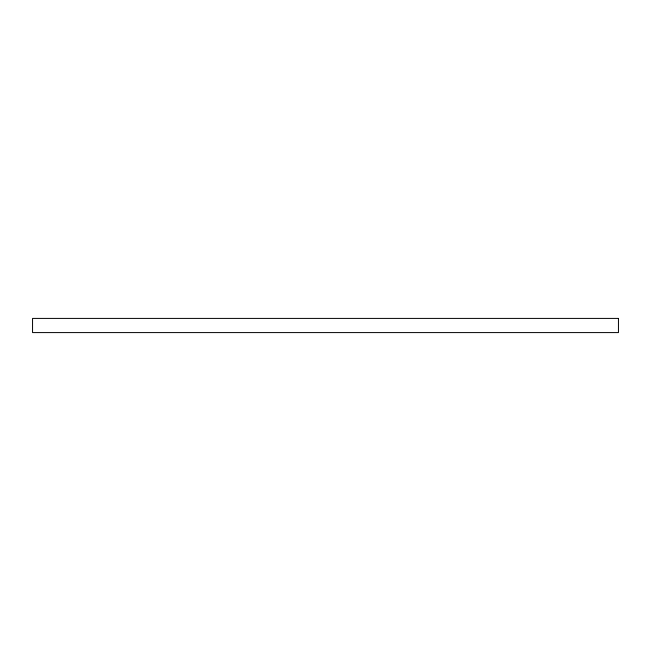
<?xml version="1.0" encoding="UTF-8"?>
<svg xmlns="http://www.w3.org/2000/svg" width="651" height="651" viewBox="0 0 651 651"><rect width="100%" height="100%" fill="white"/><g stroke="black" fill="none" stroke-linecap="round" stroke-linejoin="round"><path stroke-width="0.98" d="M618.45 318.412L32.55 318.412L32.55 332.588L618.45 332.588L618.45 318.412"/></g></svg>
